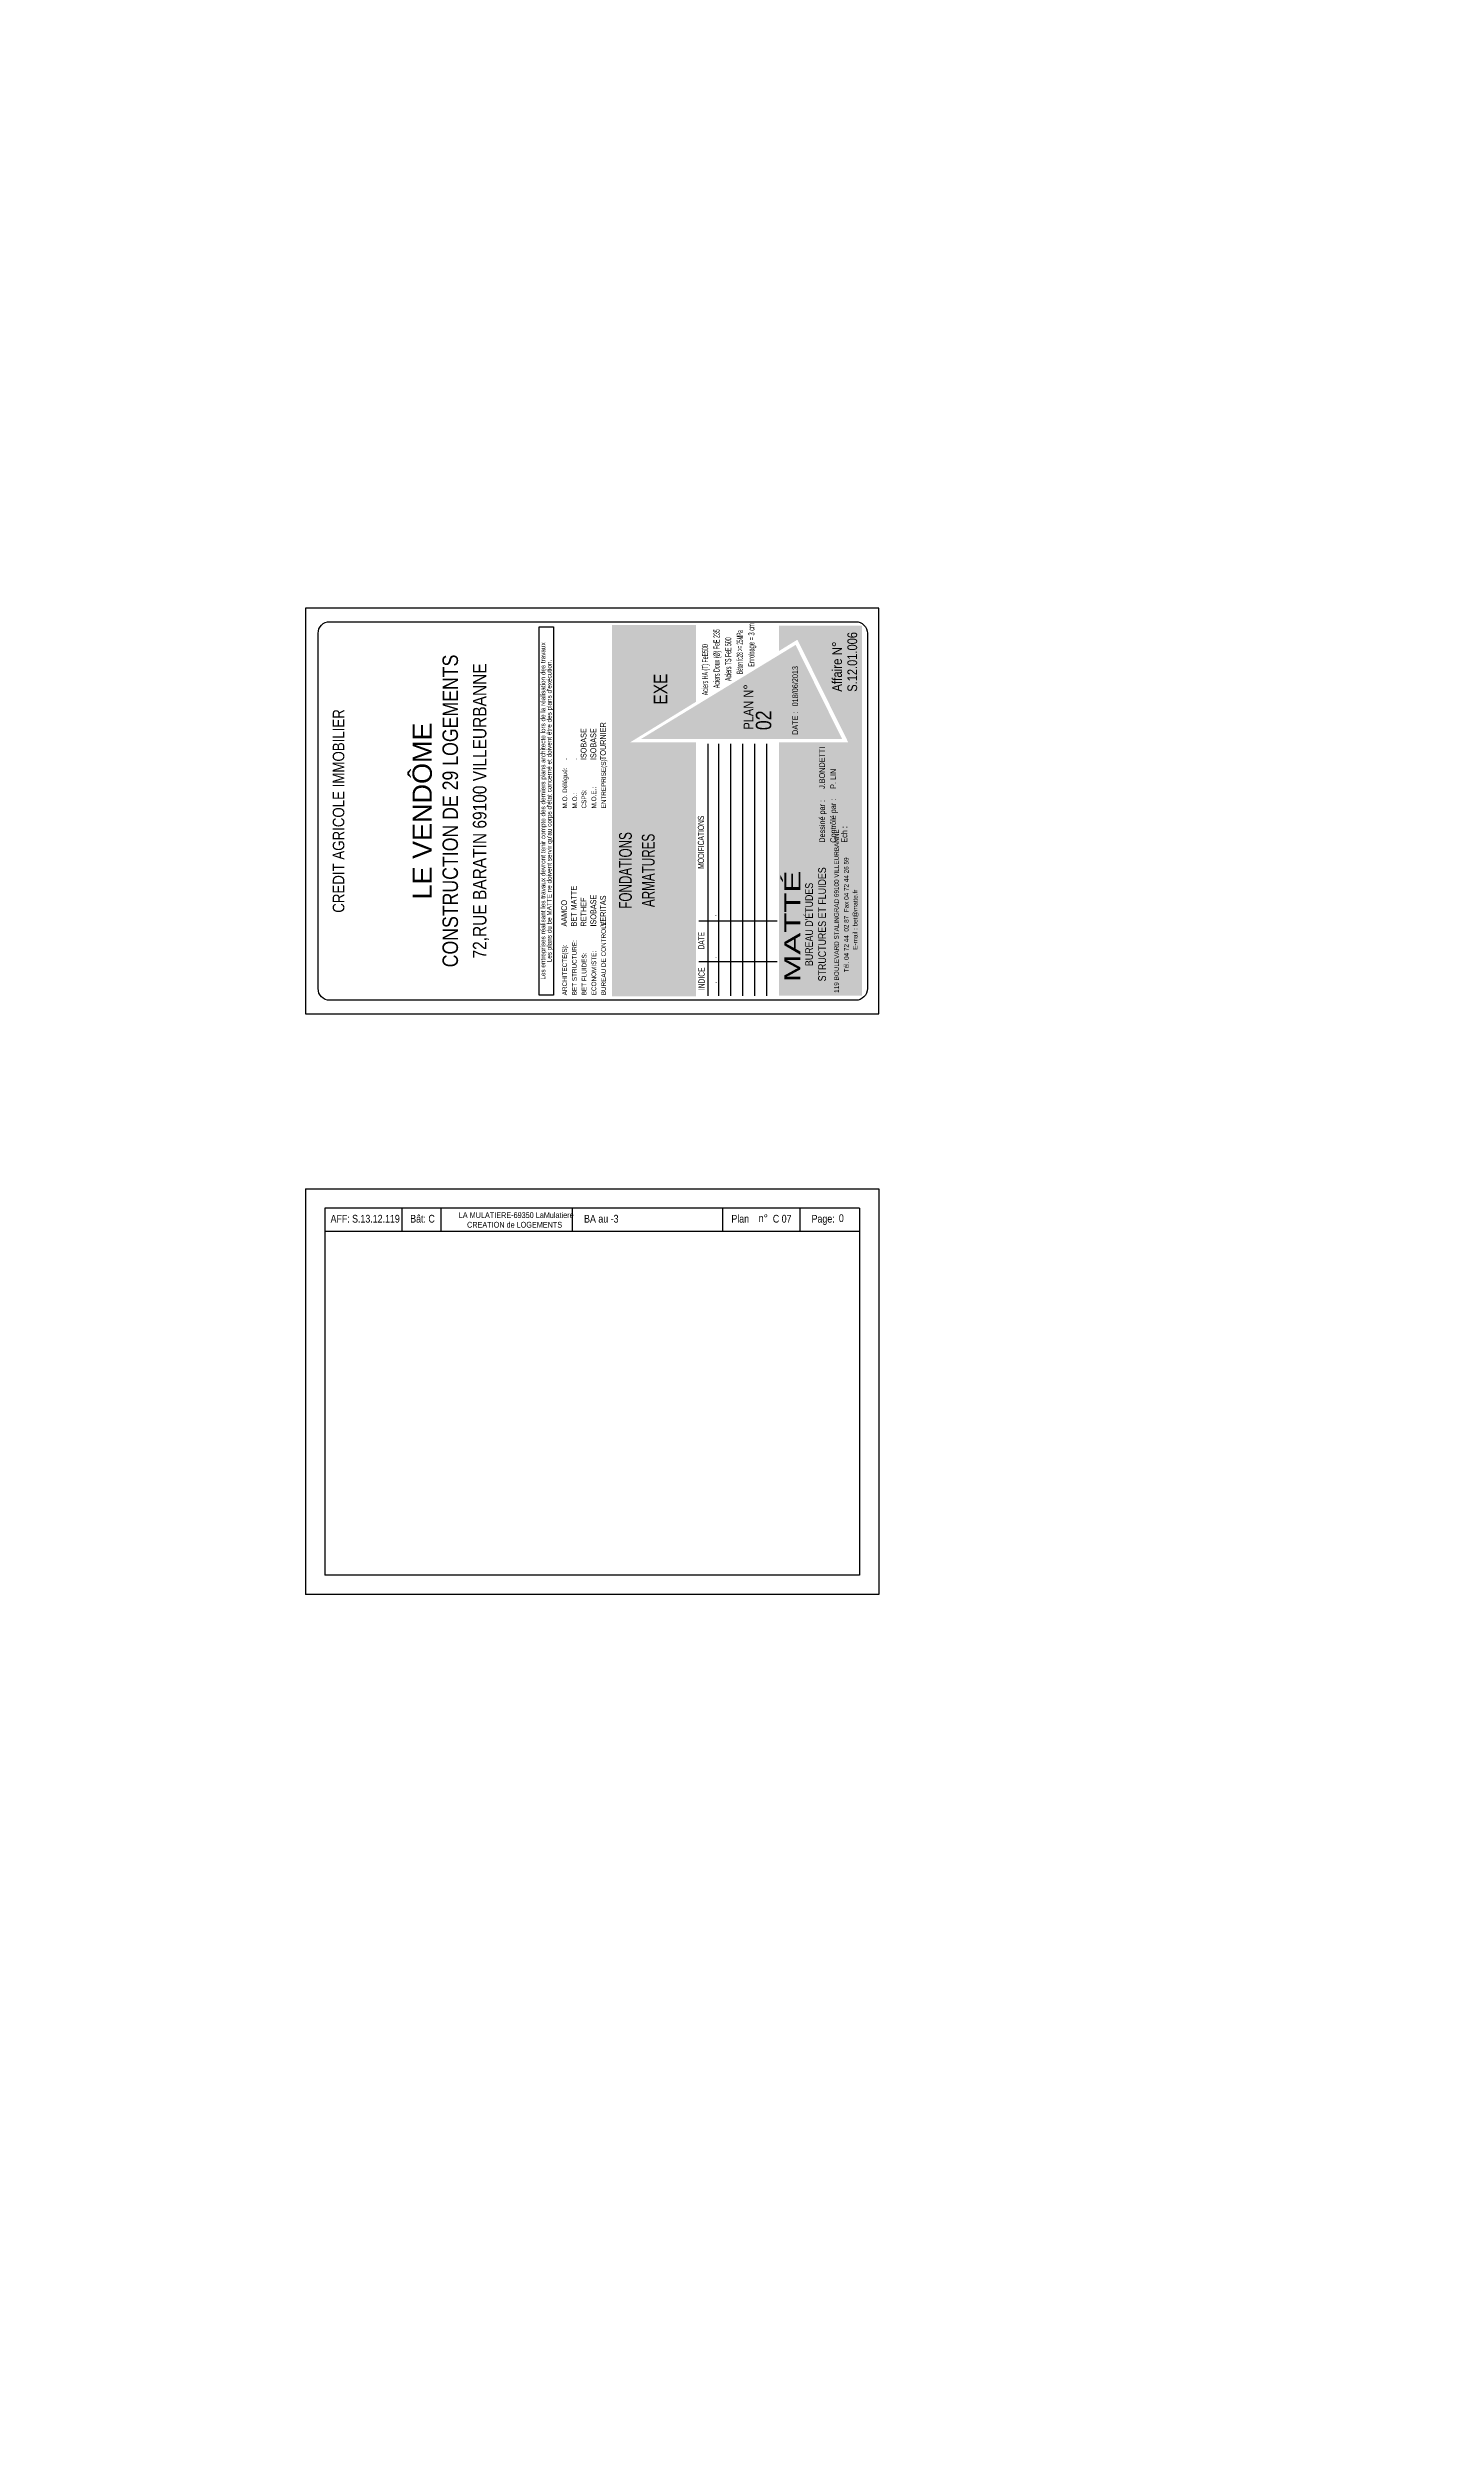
# Model space of a CAD drawing. Header units: metres. Extents: x -9927 to 45032, y -190416 to 12166.
# Drawn here: x -3741 to -148, y -95851 to -89698 of the extents above; entities that cross this region are included whole.
import ezdxf
from ezdxf.enums import TextEntityAlignment as Align

# ---------------------------------------------------------------- set-up
doc = ezdxf.new("R2010")
doc.units = ezdxf.units.M
doc.header["$PDMODE"] = 65
for name, color, linetype in [('01_cartouche', 7, 'Continuous'), ('01_fenetres', 171, 'Continuous'), ('01_poch_murs', 251, 'Continuous'), ('01_texte', 230, 'Continuous'), ('AA_COTES', 2, 'Continuous')]:
    doc.layers.add(name, color=color, linetype=linetype)
doc.styles.add('ARIAL', font='arial.ttf')
doc.styles.add('arialstyle', font='ARIALN.TTF')
doc.styles.add('cartouche', font='ARIALN.TTF', dxfattribs={"width": 0.01})
doc.styles.add('cartouche1', font='ARIALN.TTF')
doc.styles.add('STYLE2', font='ARIALN.TTF')
doc.styles.add('stylemattecart', font='ARIALN.TTF')
doc.dimstyles.new('JB25', dxfattribs={"dimscale": 0.1, "dimtxt": 150, "dimasz": 17, "dimexe": 0.1, "dimexo": 0.1, "dimgap": 0.09, "dimtad": 1, "dimdec": 1, "dimlfac": 0.5, "dimdsep": 46, "dimtxsty": 'STYLE2', "dimblk1": 'BOND_G', "dimblk2": 'BOND_D', "dimsah": 1, "dimcen": 1.5, "dimdle": 0.01, "dimse1": 1, "dimse2": 1, "dimclrd": 4, "dimclre": 2, "dimclrt": 5, "dimadec": 0, "dimazin": 0, "dimtfac": 2.333333, "dimtdec": 1, "dimtix": 1, "dimtmove": 2, "dimatfit": 3, "dimldrblk": 'BOND_G', "dimfxl": 1, "dimtolj": 1, "dimtzin": 0, "dimarcsym": 0})

# ---------------------------------------------------------------- blocks, each defined once
blk = doc.blocks.new('BOND_G')
at = {"layer": 'AA_COTES', "color": 0}
for p, q in [((5, 0), (-5, 0)), ((1.8, 1.8), (-1.8, -1.8)), ((0, -5), (0, 15))]:
    blk.add_line(p, q, dxfattribs=at)
blk = doc.blocks.new('BOND_D')
at = {"layer": 'AA_COTES', "color": 0}
for p, q in [((5, 0), (-5, 0)), ((-1.8, -1.8), (1.8, 1.8)), ((0, 5), (0, -15))]:
    blk.add_line(p, q, dxfattribs=at)
blk = doc.blocks.new('*D1674')
at = {"layer": '01_poch_murs', "color": 4, "lineweight": -2, "transparency": 16777216}
blk.add_line((-3731, 82.3), (-3704.4, 82.3), dxfattribs=at)
at = {"layer": 'DEFPOINTS', "color": 0, "lineweight": 0, "transparency": 16777216}
for p in [(-3702.7, 82.3), (-3732.7, 0), (-3702.7, -169936.7)]:
    blk.add_point(p, dxfattribs=at)
at = {"layer": '01_poch_murs', "color": 4, "lineweight": -2, "transparency": 16777216, "xscale": 1.7, "yscale": 1.7, "zscale": 1.7, "rotation": 180}
blk.add_blockref('BOND_G', (-3732.7, 82.3), dxfattribs=at)
at = {"layer": '01_poch_murs', "color": 4, "lineweight": -2, "transparency": 16777216, "xscale": 1.7, "yscale": 1.7, "zscale": 1.7}
blk.add_blockref('BOND_D', (-3702.7, 82.3), dxfattribs=at)
at = {"layer": '01_poch_murs', "color": 5, "transparency": 16777216, "insert": (-3717.7, 90), "char_height": 15, "attachment_point": 5, "style": 'STYLE2'}
blk.add_mtext('\\A1;15', dxfattribs=at)
blk = doc.blocks.new('*D1681')
at = {"layer": '01_poch_murs', "color": 4, "lineweight": -2, "transparency": 16777216}
blk.add_line((-184.6, 82.3), (-158, 82.3), dxfattribs=at)
at = {"layer": 'DEFPOINTS', "color": 0, "lineweight": 0, "transparency": 16777216}
for p in [(-156.3, 82.3), (-186.3, 0), (-156.3, -170313.1)]:
    blk.add_point(p, dxfattribs=at)
at = {"layer": '01_poch_murs', "color": 4, "lineweight": -2, "transparency": 16777216, "xscale": 1.7, "yscale": 1.7, "zscale": 1.7, "rotation": 180}
blk.add_blockref('BOND_G', (-186.3, 82.3), dxfattribs=at)
at = {"layer": '01_poch_murs', "color": 4, "lineweight": -2, "transparency": 16777216, "xscale": 1.7, "yscale": 1.7, "zscale": 1.7}
blk.add_blockref('BOND_D', (-156.3, 82.3), dxfattribs=at)
at = {"layer": '01_poch_murs', "color": 5, "transparency": 16777216, "insert": (-171.3, 90), "char_height": 15, "attachment_point": 5, "style": 'STYLE2'}
blk.add_mtext('\\A1;15', dxfattribs=at)

msp = doc.modelspace()

# ---------------------------------------------------------------- hatches: boundary and pattern name
at = {"layer": '01_cartouche', "linetype": 'Continuous'}
h = msp.add_hatch(color=9, dxfattribs=at)
h.dxf.hatch_style = 2
h.paths.add_polyline_path([(-2279.97, -91192.89), (-2279.97, -92154.14), (-2062.47, -92154.14), (-2062.47, -91496.64), (-2232.78, -91496.64), (-2062.47, -91391.83), (-2062.47, -91192.89)])
h.paths.add_polyline_path([(-2258.72, -92100.31), (-2258.72, -91557.21), (-2087.09, -91557.21), (-2087.09, -92100.31)], flags=24)
h.paths.add_polyline_path([(-2179.48, -91373.24), (-2179.48, -91254.29), (-2197.48, -91254.29), (-2197.48, -91373.24)], flags=24)
h.paths.add_polyline_path([(-2198.38, -91374), (-2198.38, -91255.05), (-2216.38, -91255.05), (-2216.38, -91374)], flags=24)
h.paths.add_polyline_path([(-2213.59, -91375.57), (-2213.59, -91214.14), (-2241.02, -91214.14), (-2241.02, -91375.57)], flags=24)
h.paths.add_polyline_path([(-2235.52, -91375.57), (-2235.52, -91234.37), (-2262.95, -91234.37), (-2262.95, -91375.57)], flags=24)
h = msp.add_hatch(color=8, dxfattribs=at)
h.dxf.hatch_style = 2
h.paths.add_polyline_path([(-1847.16, -91194.3), (-1847.16, -91260.02), (-1799.74, -91230.93), (-1668.25, -91496.43), (-1847.16, -91496.43), (-1847.16, -92152.74), (-1632.29, -92152.74), (-1632.29, -91194.3)])
h.paths.add_polyline_path([(-1677.77, -91351.38), (-1677.77, -91209.28), (-1716.52, -91209.28), (-1716.52, -91351.38)], flags=24)
h.paths.add_polyline_path([(-1789.69, -92148.62), (-1789.69, -91787.13), (-1635.68, -91787.13), (-1635.68, -92148.62)], flags=24)
h.paths.add_polyline_path([(-1781.99, -92127.59), (-1781.99, -91584.31), (-1843.49, -91584.31), (-1843.49, -92127.59)], flags=24)
h.paths.add_polyline_path([(-1724.16, -91709.27), (-1724.16, -91654.12), (-1755.07, -91654.12), (-1755.07, -91709.27)], flags=24)
h.paths.add_polyline_path([(-1638.95, -91352.52), (-1638.95, -91205.95), (-1677.25, -91205.95), (-1677.25, -91352.52)], flags=24)
h.paths.add_polyline_path([(-1643.67, -91606.4), (-1643.67, -91551.7), (-1674.58, -91551.7), (-1674.58, -91606.4)], flags=24)
h.paths.add_polyline_path([(-1681.3, -91608.12), (-1681.3, -91553.42), (-1712.21, -91553.42), (-1712.21, -91608.12)], flags=24)
h.paths.add_polyline_path([(-1643.95, -91707.08), (-1643.95, -91648.22), (-1674.86, -91648.22), (-1674.86, -91707.08)], flags=24)
h.paths.add_polyline_path([(-1682.31, -91699.89), (-1682.31, -91647.67), (-1713.22, -91647.67), (-1713.22, -91699.89)], flags=24)
h.paths.add_polyline_path([(-1761.14, -91609.24), (-1761.14, -91557.58), (-1792.05, -91557.58), (-1792.05, -91609.24)], flags=24)
h.paths.add_polyline_path([(-1763.64, -91696.94), (-1763.64, -91649.99), (-1794.55, -91649.99), (-1794.55, -91696.94)], flags=24)
h.paths.add_polyline_path([(-1802.46, -91711.62), (-1802.46, -91648.6), (-1833.37, -91648.6), (-1833.37, -91711.62)], flags=8)
h.paths.add_polyline_path([(-1801.67, -91607.91), (-1801.67, -91560.63), (-1832.58, -91560.63), (-1832.58, -91607.91)], flags=24)
h.paths.add_polyline_path([(-1722.09, -91606.97), (-1722.09, -91554.74), (-1753, -91554.74), (-1753, -91606.97)], flags=24)
h = msp.add_hatch(color=1, dxfattribs=at)
h.dxf.hatch_style = 2
h.paths.add_polyline_path([(-2204.33, -91487.75), (-1684.18, -91487.75), (-1804.47, -91244.42)])
h.paths.add_polyline_path([(-1853, -91468.2), (-1854.06, -91340.14), (-1892.17, -91340.46), (-1891.12, -91468.52)], flags=24)
h.paths.add_polyline_path([(-1791.18, -91475.87), (-1792.49, -91219.48), (-1853.76, -91219.8), (-1852.45, -91476.18)], flags=9)

# ---------------------------------------------------------------- linework, layer by layer
at = {"layer": '01_cartouche', "color": 254, "linetype": 'Continuous'}
for p, q in [((-2030.95, -92152.89), (-2030.95, -91500.31)), ((-2003.07, -92152.89), (-2003.07, -91500.31)), ((-1971.96, -92152.89), (-1971.96, -91500.31)), ((-1940.85, -92152.89), (-1940.85, -91500.31)), ((-1909.75, -92152.89), (-1909.75, -91500.31)), ((-1878.64, -92152.89), (-1878.64, -91500.31)), ((-2055.26, -91958.39), (-1851.85, -91958.39)), ((-2055.26, -92063.99), (-1851.85, -92063.99))]:
    msp.add_line(p, q, dxfattribs=at)
at = {"layer": '01_cartouche', "linetype": 'Continuous'}
msp.add_lwpolyline([(-1588.64, -91149.32), (-3073.64, -91149.32), (-3073.64, -92199.32), (-1588.64, -92199.32)], close=True, dxfattribs=at)
at = {"layer": '01_cartouche', "color": 7, "linetype": 'Continuous'}
msp.add_lwpolyline([(-1648.64, -91184.32, -0.4142136), (-1618.64, -91214.32), (-1618.64, -92134.31, -0.4142136), (-1648.64, -92164.31), (-3010.64, -92164.31, -0.4142136), (-3040.64, -92134.31), (-3040.64, -91214.32, -0.4142136), (-3010.64, -91184.32), (-1648.64, -91184.32)], format="xyb", dxfattribs=at)
at = {"layer": '01_cartouche', "color": 7}
msp.add_lwpolyline([(-2430.92, -91197.39), (-2430.92, -92151.48), (-2467.97, -92151.48), (-2467.97, -91197.39)], close=True, dxfattribs=at)
at = {"layer": '01_fenetres', "ltscale": 30}
for p, q in [((-3023.64, -92702.83), (-3023.64, -93652.83)), ((-3023.64, -92702.83), (-3023.64, -93652.83)), ((-3023.64, -92702.83), (-3023.64, -93652.83)), ((-1638.64, -92702.83), (-3023.64, -92702.83)), ((-2823.64, -92702.83), (-2823.64, -92762.83)), ((-2723.14, -92702.83), (-2723.14, -92762.83)), ((-2382.97, -92702.83), (-2382.97, -92762.83)), ((-1992.78, -92762.83), (-1992.78, -92702.83)), ((-1792.78, -92762.83), (-1792.78, -92702.83)), ((-1638.64, -92702.83), (-1638.64, -93652.83)), ((-1638.64, -92762.83), (-3023.64, -92762.83)), ((-1638.64, -93652.83), (-3023.64, -93652.83))]:
    msp.add_line(p, q, dxfattribs=at)
at = {"layer": '01_texte', "ltscale": 30}
for p, q in [((-3073.64, -92652.83), (-3073.64, -93702.83)), ((-3073.64, -92652.83), (-1588.64, -92652.83)), ((-1588.64, -92652.83), (-1588.64, -93702.83)), ((-1588.64, -92652.83), (-1588.64, -93702.83)), ((-1588.64, -93702.83), (-3073.64, -93702.83))]:
    msp.add_line(p, q, dxfattribs=at)

# ---------------------------------------------------------------- texts
at = {"layer": '01_cartouche', "color": 7}
for s, height, style, width, p, p2 in [('Enrobage = 3 cm', 16, 'arialstyle', 0.806177, (-1910.98, -91301.06), (-1910.98, -91188.1)), ('Aciers HA (T) FeE500', 16, 'arialstyle', 0.736706, (-2030.98, -91374.68), (-2030.98, -91242.62)), ('Aciers Doux (Ø) FeE 235', 16, 'arialstyle', 0.743781, (-2000.98, -91356.28), (-2000.98, -91203.98)), ('Aciers TS FeE 500', 16, 'arialstyle', 0.734281, (-1970.98, -91337.87), (-1970.98, -91224.91)), ('Béton fc28 >= 25MPa', 16, 'arialstyle', 0.636983, (-1940.98, -91319.47), (-1940.98, -91206.51)), ('Affaire N°', 25, 'stylemattecart', 1.037116, (-1684.64, -91365.59), (-1684.64, -91235.56)), ('MODIFICATIONS', 16, 'arialstyle', 0.943218, (-2041.44, -91823.98), (-2041.44, -91686.63)), ('DATE', 16, 'arialstyle', 0.922192, (-2040.65, -92032.72), (-2040.65, -91987.65)), ('INDICE', 16, 'arialstyle', 0.941138, (-2039.93, -92138.04), (-2039.93, -92079.59))]:
    msp.add_text(s, height=height, rotation=90, dxfattribs=dict(at, style=style, width=width)).set_placement(p, p2, align=Align.FIT)
for s, height, style, p in [('S.12.01.006', 25, 'stylemattecart', (-1645.23, -91365.59)), ('EXE', 35, 'stylemattecart', (-2136.87, -91398.85)), ('ISOBASE', 15, 'cartouche1', (-2345.85, -91542.61)), ('ISOBASE', 15, 'cartouche1', (-2320.64, -91542.61)), ('TOURNIER', 15, 'cartouche1', (-2295.43, -91542.61)), ('.', 15, 'cartouche1', (-2396.27, -91542.61)), ('.', 15, 'cartouche1', (-2371.06, -91542.61)), ('J.BONDETTI', 15, 'cartouche', (-1728.4, -91617.23)), ('P. LIN', 15, 'cartouche', (-1699.6, -91617.23)), ('Dessiné par :', 15, 'cartouche', (-1728.4, -91756.46)), ('Contrôlé par :', 15, 'cartouche', (-1699.6, -91756.46)), ('Ech :  ', 15, 'cartouche', (-1670.8, -91756.46)), ('119 BOULEVARD STALINGRAD 69100 VILLEURBANNE', 12, 'arialstyle', (-1692.48, -92145.09)), ('Tél. 04 72 44  02 87  Fax 04 72 44 26 59', 12, 'arialstyle', (-1667.09, -92091.96)), ('AAMCO', 15, 'cartouche1', (-2396.27, -91973.44)), ('BET MATTE', 15, 'cartouche1', (-2371.06, -91973.44)), ('RETHEF', 15, 'cartouche1', (-2345.85, -91973.44)), ('ISOBASE', 15, 'cartouche1', (-2320.64, -91973.44)), ('VERITAS', 15, 'cartouche1', (-2295.43, -91973.44)), ('E-mail : bet@matte.fr', 12, 'arialstyle', (-1644.21, -92033.56)), ('.', 16, 'arialstyle', (-2010.02, -91948.29)), ('.', 16, 'arialstyle', (-2009.23, -92056.83)), ('.', 16, 'arialstyle', (-2008.51, -92120.74))]:
    msp.add_text(s, height=height, rotation=90, dxfattribs=dict(at, style=style)).set_placement(p)
for s, height, style, p in [('CONSTRUCTION DE 29 LOGEMENTS', 40, 'arialstyle', (-2698.55, -91674.32)), ('72,RUE BARATIN 69100 VILLEURBANNE', 35, 'arialstyle', (-2619.44, -91674.32)), ('CREDIT AGRICOLE IMMOBILIER', 30, 'stylemattecart', (-2987.77, -91674.32)), ('LE VENDÔME', 50, 'ARIAL', (-2777.67, -91674.32))]:
    msp.add_text(s, height=height, rotation=90, dxfattribs=dict(at, style=style)).set_placement(p, align=Align.MIDDLE)
at = {"layer": '01_cartouche', "color": 7, "style": 'stylemattecart'}
for s, p in [('Les entreprises réalisant les travaux devront tenir compte des derniers plans architecte lors de la réalisation des travaux', (-2458.4, -91674.43)), ("Les plans du be MATTE ne doivent servir qu'au corps d'état concerné et doivent être des plans d'exécution.", (-2442.36, -91674.43))]:
    msp.add_text(s, height=12, rotation=90, dxfattribs=at).set_placement(p, align=Align.MIDDLE_CENTER)
at = {"layer": '01_cartouche', "color": 255}
for s, height, style, p in [('018/06/2013', 15, 'arialstyle', (-1798.01, -91403.56)), ('PLAN N°', 25, 'arialstyle', (-1914.05, -91463.75)), ('02', 40, 'arialstyle', (-1867.39, -91465.1)), ('DATE :', 15, 'cartouche', (-1798.01, -91477.34)), ("BUREAU D'ÉTUDES", 20, 'arialstyle', (-1759.51, -92075.95)), ('STRUCTURES ET FLUIDES', 20, 'arialstyle', (-1725.82, -92115.43))]:
    msp.add_text(s, height=height, rotation=90, dxfattribs=dict(at, style=style)).set_placement(p)
at = {"layer": '01_cartouche', "color": 252}
for s, style, p in [('ENTREPRISE(S):', 'cartouche1', (-2295.52, -91667.84)), ('M.O. Délégué:', 'cartouche1', (-2395.9, -91667.84)), ('M.O.E.:', 'cartouche1', (-2320.73, -91667.84)), ('M.O.:', 'cartouche1', (-2370.23, -91667.84)), ('CSPS:', 'cartouche1', (-2346.4, -91667.84)), ('BUREAU DE CONTROLE:', 'cartouche', (-2295.52, -92151.48)), ('ARCHITECTE(S):', 'cartouche', (-2396.36, -92151.48)), ('BET STRUCTURE:', 'cartouche', (-2371.15, -92151.48)), ('BET FLUIDES:', 'cartouche', (-2345.94, -92151.48)), ('ECONOMISTE:', 'cartouche', (-2320.73, -92151.48))]:
    msp.add_text(s, height=12, rotation=90, dxfattribs=dict(at, style=style)).set_placement(p)
at = {"layer": '01_cartouche', "color": 7, "style": 'stylemattecart', "width": 0.8}
for s, p in [('FONDATIONS', (-2245.05, -91828.29)), ('ARMATURES', (-2185.86, -91828.29))]:
    msp.add_text(s, height=33, rotation=90, dxfattribs=at).set_placement(p, align=Align.MIDDLE)
at = {"layer": '01_cartouche', "color": 255, "style": 'arialstyle', "width": 1.812358}
msp.add_text('MATTÉ', height=41, rotation=90, dxfattribs=at).set_placement((-1792.24, -92117.34), (-1792.24, -91828.89), align=Align.FIT)
at = {"layer": '01_texte', "style": 'STYLE2'}
for s, height, p in [('AFF:', 20, (-3008.35, -92739.98)), ('S.13.12.119', 20, (-2952.68, -92739.98)), ('Bât: C', 20, (-2802.18, -92739.98)), ('LA MULATIERE-69350 LaMulatiere', 15, (-2676.45, -92728.11)), ('BA au -3', 20, (-2352.03, -92739.98)), ('Plan', 20, (-1970.73, -92739.98)), ('n%%D', 20, (-1900.05, -92738.54)), (' C 07', 20, (-1869.7, -92739.98)), ('Page:', 20, (-1763.06, -92739.98)), ('0', 20, (-1692.38, -92738.54)), ('CREATION de LOGEMENTS', 15, (-2654.96, -92753.11))]:
    msp.add_text(s, height=height, dxfattribs=at).set_placement(p)

# ---------------------------------------------------------------- dimensions: what is measured, and where the dimension line sits
at = {"layer": '01_poch_murs'}
for base, p1, p2, picture, middle in [((-3702.71, 82.34), (-3732.67, 0), (-3702.71, -169936.7), '*D1674', (-3717.69, 90)), ((-156.3, 82.34), (-186.26, 0), (-156.3, -170313.05), '*D1681', (-171.28, 90))]:
    dim = msp.add_linear_dim(base=base, p1=p1, p2=p2, dimstyle='JB25', dxfattribs=at)
    dim.commit()
    dim.dimension.update_dxf_attribs({"geometry": picture, "text_midpoint": middle})

doc.saveas('drawing.dxf')
